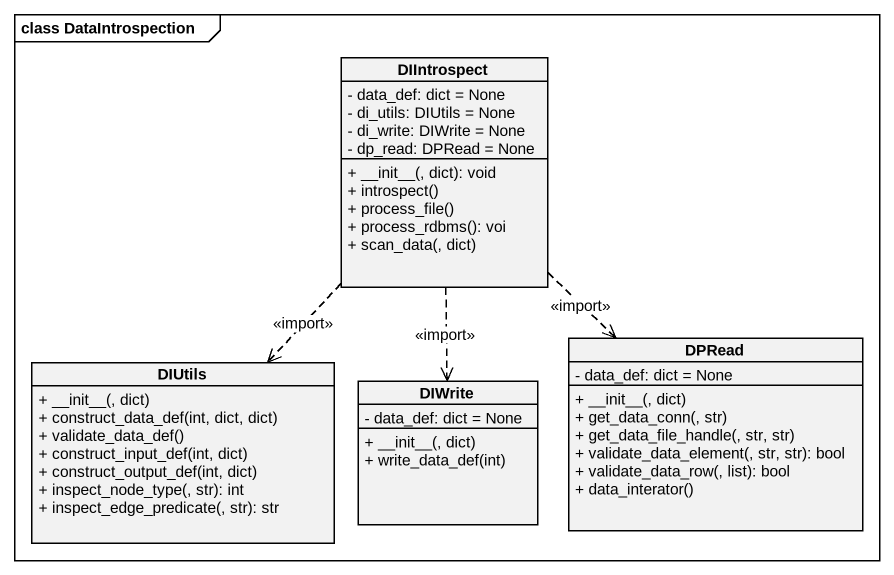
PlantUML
@startuml
mainframe class DataIntrospection
hide circle
hide empty members
skinparam classAttributeIconSize 0
class DIIntrospect {
  - data_def: dict = None
  - di_utils: DIUtils = None
  - di_write: DIWrite = None
  - dp_read: DPRead = None
  + ~__init~__(, dict): void
  + introspect()
  + process_file()
  + process_rdbms(): voi
  + scan_data(, dict)
}
class DIUtils {
  + ~__init~__(, dict)
  + construct_data_def(int, dict, dict)
  + validate_data_def()
  + construct_input_def(int, dict)
  + construct_output_def(int, dict)
  + inspect_node_type(, str): int
  + inspect_edge_predicate(, str): str
}
class DIWrite {
  - data_def: dict = None
  + ~__init~__(, dict)
  + write_data_def(int)
}
class DPRead {
  - data_def: dict = None
  + ~__init~__(, dict)
  + get_data_conn(, str)
  + get_data_file_handle(, str, str)
  + validate_data_element(, str, str): bool
  + validate_data_row(, list): bool
  + data_interator()
}
DIIntrospect ..> DIUtils : <<import>>
DIIntrospect ..> DIWrite : <<import>>
DIIntrospect ..> DPRead : <<import>>
@enduml
